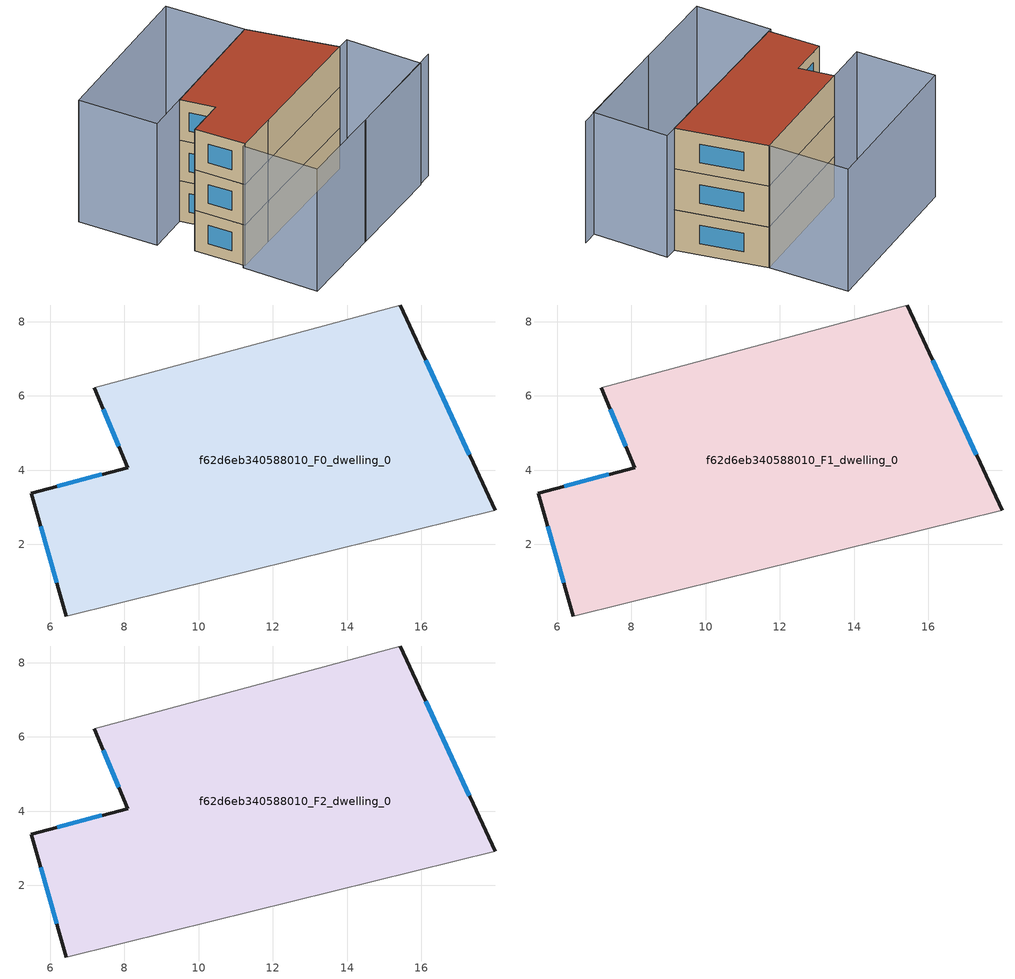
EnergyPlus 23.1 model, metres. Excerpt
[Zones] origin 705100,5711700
f62d6eb340588010_F0_dwelling_0
 floor ground (EU_floor_Construction): 15.43,8.45 17.99,2.92 9.26,0.76 6.43,0.07 5.49,3.38 8.09,4.07 7.19,6.22 z0
 wall outside (EU_wall_Construction): 7.19,6.22 8.09,4.07 5.49,3.38 6.43,0.07 / 17.99,2.92 15.43,8.45 z0:3
 wall adiabatic (EU_wall_Construction): 15.43,8.45 7.19,6.22 / 6.43,0.07 9.26,0.76 17.99,2.92 z0:3
 window (EU_Window_Construction): 7.43,5.64 7.85,4.65 / 17.3,4.41 16.12,6.96 / 5.74,2.49 6.17,0.96 / 7.39,3.88 6.19,3.57 z0.81:2.19
f62d6eb340588010_F1_dwelling_0
 floor to f62d6eb340588010_F0_dwelling_0 (EU_floor_Construction): 15.43,8.45 17.99,2.92 9.26,0.76 6.42,0.07 5.49,3.38 8.09,4.07 7.19,6.22 z3
 wall outside (EU_wall_Construction): 7.19,6.22 8.09,4.07 5.49,3.38 6.43,0.07 / 17.99,2.92 15.43,8.45 z3:6
 wall adiabatic (EU_wall_Construction): 15.43,8.45 7.19,6.22 / 6.43,0.07 9.26,0.76 17.99,2.92 z3:6
 window (EU_Window_Construction): 7.43,5.64 7.85,4.65 / 17.3,4.41 16.12,6.96 / 5.74,2.49 6.17,0.96 / 7.39,3.88 6.19,3.57 z3.81:5.19
f62d6eb340588010_F2_dwelling_0
 floor to f62d6eb340588010_F1_dwelling_0 (EU_floor_Construction): 15.43,8.45 17.99,2.92 9.26,0.76 6.42,0.07 5.49,3.38 8.09,4.07 7.19,6.22 z6
 wall outside (EU_wall_Construction): 7.19,6.22 8.09,4.07 5.49,3.38 6.43,0.07 / 17.99,2.92 15.43,8.45 z6:9
 wall adiabatic (EU_wall_Construction): 15.43,8.45 7.19,6.22 / 6.43,0.07 9.26,0.76 17.99,2.92 z6:9
 window (EU_Window_Construction): 7.43,5.64 7.85,4.65 / 17.3,4.41 16.12,6.96 / 5.74,2.49 6.17,0.96 / 7.39,3.88 6.19,3.57 z6.81:8.19
 roof outside (EU_roof_Construction): 17.99,2.92 15.43,8.45 7.19,6.22 8.09,4.07 5.49,3.38 6.43,0.07 9.26,0.76 z9
shading: 13.28,-3.56 21.07,-1.59 / 6.16,0 18.83,3.13 / 18.83,3.13 20.06,-1.89 / 20.06,-1.89 7.4,-5.01 / 7.4,-5.01 6.16,0 / 15.43,8.45 4.37,5.46 / 4.37,5.46 2.95,10.71 / 2.95,10.71 14.01,13.69 / 14.01,13.69 15.43,8.45 z0:9
[Building]
EU S2 Campaign: North Axis=0; Terrain=City; Solar Distribution=FullExterior
[Site:Location]
London: Latitude=51.5; Longitude=-0.5; Time Zone=0; Elevation=25
[SizingPeriod:WeatherFileDays]
AnnualSizingPeriod: Begin Month=1; Begin Day of Month=1; End Month=12; End Day of Month=31; Day of Week for Start Day=Monday; Use Weather File Daylight Saving Period=No; Use Weather File Rain and Snow Indicators=No
[MATERIAL]
EU_InternalMass_Material: Roughness=MediumRough; Thickness=0.1; Conductivity=1; Density=1800; Specific Heat=900; Thermal Absorptance=0.9; Solar Absorptance=0.7; Visible Absorptance=0.7
[MATERIAL:NOMASS] Roughness=MediumRough; Thermal Absorptance=0.9; Solar Absorptance=0.7; Visible Absorptance=0.7
Name | Thermal Resistance
EU_wall_NoMass | 0.555556
EU_roof_NoMass | 0.510204
EU_floor_NoMass | 1.68919
[WINDOWMATERIAL:SIMPLEGLAZINGSYSTEM]
EU_Window_SimpleGlazing: UFactor=3.96; Solar Heat Gain Coefficient=0.85; Visible Transmittance=0.85
[CONSTRUCTION]
EU_wall_Construction: EU_wall_NoMass
EU_roof_Construction: EU_roof_NoMass
EU_floor_Construction: EU_floor_NoMass
EU_Window_Construction: EU_Window_SimpleGlazing
EU_InternalMass_Construction: EU_InternalMass_Material
[ZONE] Type=1; Multiplier=1; Ceiling Height=autocalculate; Volume=183.577; Floor Area=autocalculate; Part of Total Floor Area=Yes
f62d6eb340588010_F0_dwelling_0; f62d6eb340588010_F1_dwelling_0; f62d6eb340588010_F2_dwelling_0
[INTERNALMASS] Construction=EU_InternalMass_Construction; Surface Area=61.1927
Name | Zone or ZoneList
f62d6eb340588010_F0_dwelling_0_EU_InternalMass | f62d6eb340588010_F0_dwelling_0
f62d6eb340588010_F1_dwelling_0_EU_InternalMass | f62d6eb340588010_F1_dwelling_0
f62d6eb340588010_F2_dwelling_0_EU_InternalMass | f62d6eb340588010_F2_dwelling_0
[OTHEREQUIPMENT] Fuel Type=Electricity; Design Level Calculation Method=Watts/Area; Power per Zone Floor Area=1; Fraction Latent=0; Fraction Radiant=0; Fraction Lost=0; Carbon Dioxide Generation Rate=0; EndUse Subcategory=EU_Step8_InternalGains
Name | Zone or ZoneList or Space or SpaceList | Schedule
EU_Step8_InternalGain_f62d6eb340588010_F0_dwelling_0_f000 | f62d6eb340588010_F0_dwelling_0 | EU_Step8_GainSchedule_f62d6eb340588010_F0_dwelling_0_f000
EU_Step8_InternalGain_f62d6eb340588010_F1_dwelling_0_f000 | f62d6eb340588010_F1_dwelling_0 | EU_Step8_GainSchedule_f62d6eb340588010_F1_dwelling_0_f000
EU_Step8_InternalGain_f62d6eb340588010_F2_dwelling_0_f000 | f62d6eb340588010_F2_dwelling_0 | EU_Step8_GainSchedule_f62d6eb340588010_F2_dwelling_0_f000
[ZONEVENTILATION:DESIGNFLOWRATE] Schedule=EU_AlwaysOn; Design Flow Rate Calculation Method=AirChanges/Hour; Air Changes per Hour=0.48; Ventilation Type=Natural; Fan Pressure Rise=0; Fan Total Efficiency=1; Constant Term Coefficient=1; Temperature Term Coefficient=0; Velocity Term Coefficient=0; Velocity Squared Term Coefficient=0; Minimum Indoor Temperature=-100; Maximum Indoor Temperature=100; Delta Temperature=-100; Minimum Outdoor Temperature=-100; Maximum Outdoor Temperature=100; Maximum Wind Speed=40
Name | Zone or ZoneList or Space or SpaceList
EU_ConstantAir_f62d6eb340588010_F0_dwelling_0 | f62d6eb340588010_F0_dwelling_0
EU_ConstantAir_f62d6eb340588010_F1_dwelling_0 | f62d6eb340588010_F1_dwelling_0
EU_ConstantAir_f62d6eb340588010_F2_dwelling_0 | f62d6eb340588010_F2_dwelling_0
[HVACTEMPLATE:THERMOSTAT] Constant Heating Setpoint=20; Constant Cooling Setpoint=50
EU_HeatOnly_f62d6eb340588010_F0_dwelling_0; EU_HeatOnly_f62d6eb340588010_F1_dwelling_0; EU_HeatOnly_f62d6eb340588010_F2_dwelling_0
[HVACTEMPLATE:ZONE:IDEALLOADSAIRSYSTEM] System Availability Schedule=EU_AlwaysOn; Maximum Heating Supply Air Temperature=50; Minimum Cooling Supply Air Temperature=13; Maximum Heating Supply Air Humidity Ratio=0.0156; Minimum Cooling Supply Air Humidity Ratio=0.0077; Heating Limit=NoLimit; Cooling Limit=NoLimit; Heating Availability Schedule=EU_AlwaysOn; Cooling Availability Schedule=EU_CoolingOff; Dehumidification Control Type=ConstantSensibleHeatRatio; Cooling Sensible Heat Ratio=0.7; Dehumidification Setpoint=60; Humidification Control Type=None; Humidification Setpoint=30; Outdoor Air Method=None; Outdoor Air Flow Rate per Person=0.00944; Outdoor Air Flow Rate per Zone Floor Area=0; Outdoor Air Flow Rate per Zone=0; Demand Controlled Ventilation Type=None; Outdoor Air Economizer Type=NoEconomizer; Heat Recovery Type=None; Sensible Heat Recovery Effectiveness=0.7; Latent Heat Recovery Effectiveness=0.65
Name | Template Thermostat
f62d6eb340588010_F0_dwelling_0 | EU_HeatOnly_f62d6eb340588010_F0_dwelling_0
f62d6eb340588010_F1_dwelling_0 | EU_HeatOnly_f62d6eb340588010_F1_dwelling_0
f62d6eb340588010_F2_dwelling_0 | EU_HeatOnly_f62d6eb340588010_F2_dwelling_0
[SIZING:ZONE] Zone Cooling Design Supply Air Temperature Input Method=SupplyAirTemperature; Zone Cooling Design Supply Air Temperature=13; Zone Heating Design Supply Air Temperature Input Method=SupplyAirTemperature; Zone Heating Design Supply Air Temperature=50; Zone Cooling Design Supply Air Humidity Ratio=0.008; Zone Heating Design Supply Air Humidity Ratio=0.008; Cooling Design Air Flow Method=DesignDay; Cooling Design Air Flow Rate=0; Cooling Minimum Air Flow per Zone Floor Area=0.000762; Cooling Minimum Air Flow=0; Cooling Minimum Air Flow Fraction=0.2; Heating Design Air Flow Method=DesignDay; Heating Design Air Flow Rate=0; Heating Maximum Air Flow per Zone Floor Area=0.002032; Heating Maximum Air Flow=0.141576; Heating Maximum Air Flow Fraction=0.3; Account for Dedicated Outdoor Air System=No; Dedicated Outdoor Air System Control Strategy=NeutralSupplyAir; Dedicated Outdoor Air Low Setpoint Temperature for Design=autosize; Dedicated Outdoor Air High Setpoint Temperature for Design=autosize; Zone Load Sizing Method=Sensible Load Only No Latent Load; Zone Latent Cooling Design Supply Air Humidity Ratio Input Method=HumidityRatioDifference; Zone Cooling Design Supply Air Humidity Ratio Difference=0.005; Zone Latent Heating Design Supply Air Humidity Ratio Input Method=HumidityRatioDifference; Zone Humidification Design Supply Air Humidity Ratio Difference=0.005
f62d6eb340588010_F0_dwelling_0; f62d6eb340588010_F1_dwelling_0; f62d6eb340588010_F2_dwelling_0
[SCHEDULE:CONSTANT]
Name | Hourly Value
EU_AlwaysOn | 1
EU_CoolingOff | 0
[SCHEDULE:FILE] Column Number=1; Rows to Skip at Top=0; Number of Hours of Data=8760; Column Separator=Comma; Interpolate to Timestep=No; Minutes per Item=60; Adjust Schedule for Daylight Savings=Yes
Name | File
EU_Step8_GainSchedule_f62d6eb340588010_F0_dwelling_0_f000 | ../../schedules/f62d6eb340588010/f62d6eb340588010_F0_dwelling_0_f000_gain.csv
EU_Step8_GainSchedule_f62d6eb340588010_F1_dwelling_0_f000 | ../../schedules/f62d6eb340588010/f62d6eb340588010_F1_dwelling_0_f000_gain.csv
EU_Step8_GainSchedule_f62d6eb340588010_F2_dwelling_0_f000 | ../../schedules/f62d6eb340588010/f62d6eb340588010_F2_dwelling_0_f000_gain.csv
